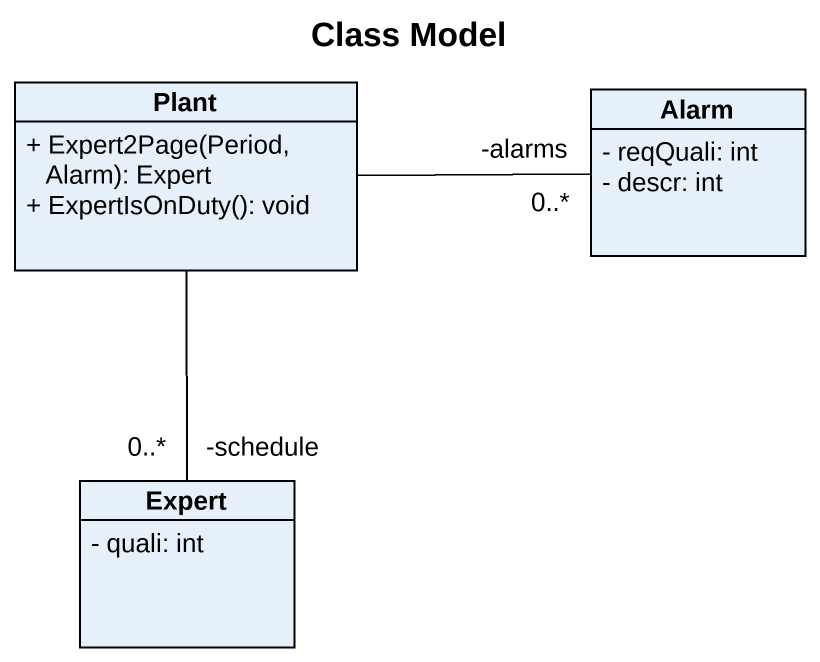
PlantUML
@startuml
title Class Model
hide circle
hide empty members
skinparam classAttributeIconSize 0
class Plant {
  + Expert2Page(Period, Alarm): Expert
  + ExpertIsOnDuty(): void
}
class Alarm {
  - reqQuali: int
  - descr: int
}
class Expert {
  - quali: int
}
Plant -right- "-alarms\n0..*" Alarm
Plant -- "-schedule\n0..*" Expert
@enduml
